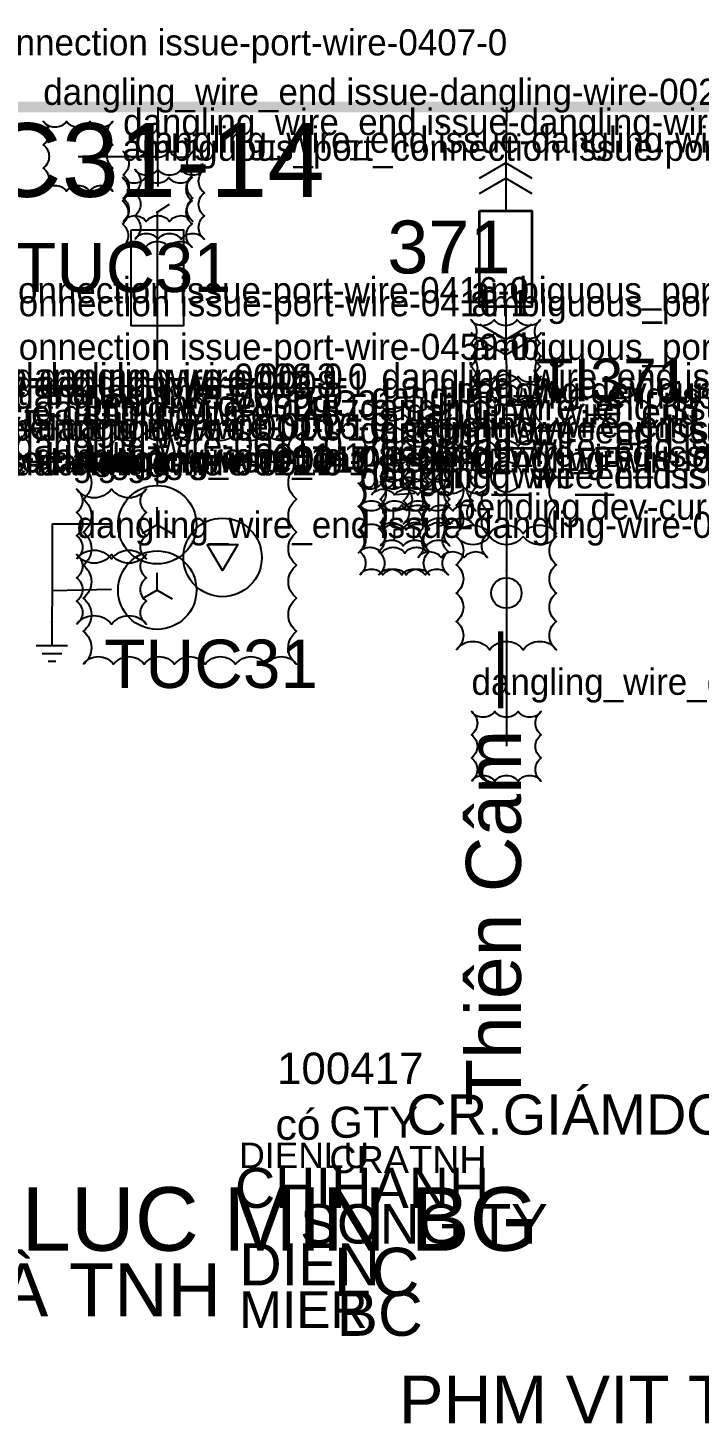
# Model space of a CAD drawing. Header units: millimetres. Extents: x -258 to 330, y 6 to 205.
# Drawn here: x 81.6 to 120.1, y 5.9 to 85.9 of the extents above; entities that cross this region are included whole.
import ezdxf

# ---------------------------------------------------------------- set-up
doc = ezdxf.new("R2010")
doc.units = ezdxf.units.MM
doc.layers.add('AI_REVIEW', color=2, linetype='Continuous')
doc.layers.add('TEXT', color=7, linetype='Continuous')
for name, color, linetype, lineweight in [('BUSBAR_35KV', 30, 'Continuous', 50), ('GROUND', 3, 'Continuous', 25), ('MV_35KV', 30, 'Continuous', 25), ('SLD_OTHER', 7, 'Continuous', 25)]:
    doc.layers.add(name, color=color, linetype=linetype, lineweight=lineweight)
doc.layers.add('SYM_PORTS', color=8, linetype='Continuous', plot=False)
doc.styles.add('SLD_TEXT', font='arial.ttf')

# ---------------------------------------------------------------- blocks, each defined once
blk = doc.blocks.new('SYM_DRAWOUT_BREAKER')
at = {"lineweight": 25}
for points in [[(-1.5, 4.625), (0, 5.5), (1.5, 4.625)], [(0, 5.5), (0, 2.75)], [(-1.5, 3.75), (0, 4.625), (1.5, 3.75)], [(0, -2.75), (0, -5.5)], [(-1.5, -3.75), (0, -4.625), (1.5, -3.75)], [(-1.5, -4.625), (0, -5.5), (1.5, -4.625)]]:
    blk.add_lwpolyline(points, dxfattribs=at)
at = {"lineweight": 35}
blk.add_lwpolyline([(-1.5, 2.75), (1.5, 2.75), (1.5, -2.75), (-1.5, -2.75)], close=True, dxfattribs=at)
at = {"layer": 'SYM_PORTS'}
for p in [(0, 5.5), (0, -5.5)]:
    blk.add_point(p, dxfattribs=at)
blk.add_attdef('DEVICE_CODE', (2.5, 2.5), '', height=2)
at = {"flags": 1}
blk.add_attdef('RATING', (2.5, -0.5), '', height=2, dxfattribs=at)
blk = doc.blocks.new('SYM_FUSE_DISCONNECTOR')
at = {"lineweight": 25}
blk.add_lwpolyline([(0, 3.75), (0, -3.75)], dxfattribs=at)
blk.add_lwpolyline([(-1.5, 2.75), (1.5, 2.75), (1.5, -2.75), (-1.5, -2.75)], close=True, dxfattribs=at)
at = {"layer": 'SYM_PORTS'}
for p in [(0, 3.75), (0, -3.75)]:
    blk.add_point(p, dxfattribs=at)
blk.add_attdef('DEVICE_CODE', (2.5, 0.75), '', height=2)
at = {"flags": 1}
blk.add_attdef('RATING', (2.5, -2.25), '', height=2, dxfattribs=at)
blk = doc.blocks.new('SYM_CURRENT_TRANSFORMER')
at = {"lineweight": 25}
blk.add_lwpolyline([(0, 1.25), (0, -1.25)], dxfattribs=at)
blk.add_circle((0, 0), 0.875, dxfattribs=at)
at = {"layer": 'SYM_PORTS'}
for p in [(0, 1.25), (0, -1.25)]:
    blk.add_point(p, dxfattribs=at)
blk.add_attdef('DEVICE_CODE', (1.875, -1.75), '', height=2)
at = {"flags": 1}
blk.add_attdef('RATIO', (1.875, -4.75), '', height=2, dxfattribs=at)
blk = doc.blocks.new('SYM_VOLTAGE_TRANSFORMER')
at = {"lineweight": 25}
for points in [[(0, 4.625), (0, 3.625)], [(0, 1.375), (0, 2.375)], [(0, 1.375), (-0.8625, 0.875)], [(0, 1.375), (0.8625, 0.875)], [(0, -2.375), (0, -1.375)], [(0, -2.375), (-0.8625, -2.875)], [(0, -2.375), (0.8625, -2.875)]]:
    blk.add_lwpolyline(points, dxfattribs=at)
blk.add_lwpolyline([(2.875, 0.25), (4.625, 0.25), (3.75, -1.25)], close=True, dxfattribs=at)
for centre in [(0, 1.375), (3.75, -0.5), (0, -2.375)]:
    blk.add_circle(centre, 2.25, dxfattribs=at)
at = {"layer": 'SYM_PORTS'}
blk.add_point((0, 4.625), dxfattribs=at)
blk.add_attdef('DEVICE_CODE', (7, 1.625), '', height=2)
at = {"flags": 1}
blk.add_attdef('RATIO', (7, -1.375), '', height=2, dxfattribs=at)
blk = doc.blocks.new('SYM_GROUND_SYMBOL')
at = {"lineweight": 25}
for points in [[(0, 1.25), (0, -0.25)], [(-1, -0.25), (1, -0.25)], [(-0.625, -0.75), (0.625, -0.75)], [(-0.25, -1.25), (0.25, -1.25)]]:
    blk.add_lwpolyline(points, dxfattribs=at)
at = {"layer": 'SYM_PORTS'}
blk.add_point((0, 1.25), dxfattribs=at)

msp = doc.modelspace()

# ---------------------------------------------------------------- linework, layer by layer
at = {"layer": 'AI_REVIEW'}
for points in [[(82.476, 76.561, -0.5), (83.809, 76.561, -0.5), (85.143, 76.561, -0.5), (86.476, 76.561, -0.5), (86.476, 77.894, -0.5), (86.476, 79.228, -0.5), (86.476, 80.561, -0.5), (85.143, 80.561, -0.5), (83.809, 80.561, -0.5), (82.476, 80.561, -0.5), (82.476, 79.228, -0.5), (82.476, 77.894, -0.5)], [(87.058, 74.832, -0.5), (88.391, 74.832, -0.5), (89.725, 74.832, -0.5), (91.058, 74.832, -0.5), (91.058, 76.166, -0.5), (91.058, 77.499, -0.5), (91.058, 78.832, -0.5), (89.725, 78.832, -0.5), (88.391, 78.832, -0.5), (87.058, 78.832, -0.5), (87.058, 77.499, -0.5), (87.058, 76.166, -0.5)], [(87.725, 73.812, -0.5), (89.058, 73.812, -0.5), (90.391, 73.812, -0.5), (91.725, 73.812, -0.5), (91.725, 75.145, -0.5), (91.725, 76.479, -0.5), (91.725, 77.812, -0.5), (90.391, 77.812, -0.5), (89.058, 77.812, -0.5), (87.725, 77.812, -0.5), (87.725, 76.479, -0.5), (87.725, 75.145, -0.5)], [(87.016, 73.354, -0.5), (88.35, 73.354, -0.5), (89.683, 73.354, -0.5), (91.016, 73.354, -0.5), (91.016, 74.688, -0.5), (91.016, 76.021, -0.5), (91.016, 77.354, -0.5), (89.683, 77.354, -0.5), (88.35, 77.354, -0.5), (87.016, 77.354, -0.5), (87.016, 76.021, -0.5), (87.016, 74.688, -0.5)], [(107.011, 65.188, -0.5), (108.344, 65.188, -0.5), (109.677, 65.188, -0.5), (111.011, 65.188, -0.5), (111.011, 66.521, -0.5), (111.011, 67.854, -0.5), (111.011, 69.188, -0.5), (109.677, 69.188, -0.5), (108.344, 69.188, -0.5), (107.011, 69.188, -0.5), (107.011, 67.854, -0.5), (107.011, 66.521, -0.5)], [(107.052, 64.44, -0.5), (108.386, 64.44, -0.5), (109.719, 64.44, -0.5), (111.052, 64.44, -0.5), (111.052, 65.773, -0.5), (111.052, 67.106, -0.5), (111.052, 68.44, -0.5), (109.719, 68.44, -0.5), (108.386, 68.44, -0.5), (107.052, 68.44, -0.5), (107.052, 67.106, -0.5), (107.052, 65.773, -0.5)], [(107.052, 61.94, -0.5), (108.386, 61.94, -0.5), (109.719, 61.94, -0.5), (111.052, 61.94, -0.5), (111.052, 63.274, -0.5), (111.052, 64.607, -0.5), (111.052, 65.94, -0.5), (109.719, 65.94, -0.5), (108.386, 65.94, -0.5), (107.052, 65.94, -0.5), (107.052, 64.607, -0.5), (107.052, 63.274, -0.5)], [(101.887, 60.232, -0.5), (103.221, 60.232, -0.5), (104.554, 60.232, -0.5), (105.887, 60.232, -0.5), (105.887, 61.566, -0.5), (105.887, 62.899, -0.5), (105.887, 64.232, -0.5), (104.554, 64.232, -0.5), (103.221, 64.232, -0.5), (101.887, 64.232, -0.5), (101.887, 62.899, -0.5), (101.887, 61.566, -0.5)], [(101.887, 59.733, -0.5), (103.221, 59.733, -0.5), (104.554, 59.733, -0.5), (105.887, 59.733, -0.5), (105.887, 61.066, -0.5), (105.887, 62.399, -0.5), (105.887, 63.733, -0.5), (104.554, 63.733, -0.5), (103.221, 63.733, -0.5), (101.887, 63.733, -0.5), (101.887, 62.399, -0.5), (101.887, 61.066, -0.5)], [(106.178, 56.941, -0.5), (108.094, 56.941, -0.5), (110.011, 56.941, -0.5), (111.928, 56.941, -0.5), (111.928, 58.566, -0.5), (111.928, 60.191, -0.5), (111.928, 61.816, -0.5), (111.928, 63.441, -0.5), (110.011, 63.441, -0.5), (108.094, 63.441, -0.5), (106.178, 63.441, -0.5), (106.178, 61.816, -0.5), (106.178, 60.191, -0.5), (106.178, 58.566, -0.5)], [(84.766, 49.443, -0.5), (86.516, 49.443, -0.5), (88.266, 49.443, -0.5), (90.016, 49.443, -0.5), (91.766, 49.443, -0.5), (93.516, 49.443, -0.5), (95.266, 49.443, -0.5), (97.016, 49.443, -0.5), (97.016, 51.336, -0.5), (97.016, 53.229, -0.5), (97.016, 55.121, -0.5), (97.016, 57.014, -0.5), (97.016, 58.907, -0.5), (97.016, 60.8, -0.5), (97.016, 62.693, -0.5), (95.266, 62.693, -0.5), (93.516, 62.693, -0.5), (91.766, 62.693, -0.5), (90.016, 62.693, -0.5), (88.266, 62.693, -0.5), (86.516, 62.693, -0.5), (84.766, 62.693, -0.5), (84.766, 60.8, -0.5), (84.766, 58.907, -0.5), (84.766, 57.014, -0.5), (84.766, 55.121, -0.5), (84.766, 53.229, -0.5), (84.766, 51.336, -0.5)], [(100.638, 58.483, -0.5), (101.971, 58.483, -0.5), (103.304, 58.483, -0.5), (104.638, 58.483, -0.5), (104.638, 59.816, -0.5), (104.638, 61.15, -0.5), (104.638, 62.483, -0.5), (103.304, 62.483, -0.5), (101.971, 62.483, -0.5), (100.638, 62.483, -0.5), (100.638, 61.15, -0.5), (100.638, 59.816, -0.5)], [(101.304, 59.149, -0.5), (102.637, 59.149, -0.5), (103.971, 59.149, -0.5), (105.304, 59.149, -0.5), (105.304, 60.483, -0.5), (105.304, 61.816, -0.5), (105.304, 63.149, -0.5), (103.971, 63.149, -0.5), (102.637, 63.149, -0.5), (101.304, 63.149, -0.5), (101.304, 61.816, -0.5), (101.304, 60.483, -0.5)], [(103.303, 58.233, -0.5), (104.637, 58.233, -0.5), (105.97, 58.233, -0.5), (107.303, 58.233, -0.5), (107.303, 59.566, -0.5), (107.303, 60.9, -0.5), (107.303, 62.233, -0.5), (105.97, 62.233, -0.5), (104.637, 62.233, -0.5), (103.303, 62.233, -0.5), (103.303, 60.9, -0.5), (103.303, 59.566, -0.5)], [(100.638, 57.15, -0.5), (101.971, 57.15, -0.5), (103.304, 57.15, -0.5), (104.638, 57.15, -0.5), (104.638, 58.483, -0.5), (104.638, 59.817, -0.5), (104.638, 61.15, -0.5), (103.304, 61.15, -0.5), (101.971, 61.15, -0.5), (100.638, 61.15, -0.5), (100.638, 59.817, -0.5), (100.638, 58.483, -0.5)], [(101.804, 57.233, -0.5), (103.137, 57.233, -0.5), (104.471, 57.233, -0.5), (105.804, 57.233, -0.5), (105.804, 58.567, -0.5), (105.804, 59.9, -0.5), (105.804, 61.233, -0.5), (104.471, 61.233, -0.5), (103.137, 61.233, -0.5), (101.804, 61.233, -0.5), (101.804, 59.9, -0.5), (101.804, 58.567, -0.5)], [(103.137, 57.483, -0.5), (104.47, 57.483, -0.5), (105.804, 57.483, -0.5), (107.137, 57.483, -0.5), (107.137, 58.816, -0.5), (107.137, 60.15, -0.5), (107.137, 61.483, -0.5), (105.804, 61.483, -0.5), (104.47, 61.483, -0.5), (103.137, 61.483, -0.5), (103.137, 60.15, -0.5), (103.137, 58.816, -0.5)], [(101.804, 56.233, -0.5), (103.137, 56.233, -0.5), (104.471, 56.233, -0.5), (105.804, 56.233, -0.5), (105.804, 57.567, -0.5), (105.804, 58.9, -0.5), (105.804, 60.233, -0.5), (104.471, 60.233, -0.5), (103.137, 60.233, -0.5), (101.804, 60.233, -0.5), (101.804, 58.9, -0.5), (101.804, 57.567, -0.5)], [(84.392, 55.484, -0.5), (86.392, 55.484, -0.5), (88.392, 55.484, -0.5), (88.392, 56.817, -0.5), (88.392, 58.15, -0.5), (88.392, 59.484, -0.5), (86.392, 59.484, -0.5), (84.392, 59.484, -0.5), (84.392, 58.15, -0.5), (84.392, 56.817, -0.5)], [(100.554, 55.817, -0.5), (101.888, 55.817, -0.5), (103.221, 55.817, -0.5), (104.554, 55.817, -0.5), (104.554, 57.15, -0.5), (104.554, 58.484, -0.5), (104.554, 59.817, -0.5), (103.221, 59.817, -0.5), (101.888, 59.817, -0.5), (100.554, 59.817, -0.5), (100.554, 58.484, -0.5), (100.554, 57.15, -0.5)], [(103.97, 55.567, -0.5), (105.303, 55.567, -0.5), (106.637, 55.567, -0.5), (107.97, 55.567, -0.5), (107.97, 56.9, -0.5), (107.97, 58.234, -0.5), (107.97, 59.567, -0.5), (106.637, 59.567, -0.5), (105.303, 59.567, -0.5), (103.97, 59.567, -0.5), (103.97, 58.234, -0.5), (103.97, 56.9, -0.5)], [(100.638, 54.567, -0.5), (101.971, 54.567, -0.5), (103.304, 54.567, -0.5), (104.638, 54.567, -0.5), (104.638, 55.901, -0.5), (104.638, 57.234, -0.5), (104.638, 58.567, -0.5), (103.304, 58.567, -0.5), (101.971, 58.567, -0.5), (100.638, 58.567, -0.5), (100.638, 57.234, -0.5), (100.638, 55.901, -0.5)], [(101.721, 54.567, -0.5), (103.054, 54.567, -0.5), (104.387, 54.567, -0.5), (105.721, 54.567, -0.5), (105.721, 55.901, -0.5), (105.721, 57.234, -0.5), (105.721, 58.567, -0.5), (104.387, 58.567, -0.5), (103.054, 58.567, -0.5), (101.721, 58.567, -0.5), (101.721, 57.234, -0.5), (101.721, 55.901, -0.5)], [(106.178, 50.276, -0.5), (108.094, 50.276, -0.5), (110.011, 50.276, -0.5), (111.928, 50.276, -0.5), (111.928, 51.901, -0.5), (111.928, 53.526, -0.5), (111.928, 55.151, -0.5), (111.928, 56.776, -0.5), (110.011, 56.776, -0.5), (108.094, 56.776, -0.5), (106.178, 56.776, -0.5), (106.178, 55.151, -0.5), (106.178, 53.526, -0.5), (106.178, 51.901, -0.5)], [(84.392, 51.735, -0.5), (86.392, 51.735, -0.5), (88.392, 51.735, -0.5), (88.392, 53.068, -0.5), (88.392, 54.401, -0.5), (88.392, 55.735, -0.5), (86.392, 55.735, -0.5), (84.392, 55.735, -0.5), (84.392, 54.401, -0.5), (84.392, 53.068, -0.5)], [(107.052, 42.737, -0.5), (108.386, 42.737, -0.5), (109.719, 42.737, -0.5), (111.052, 42.737, -0.5), (111.052, 44.071, -0.5), (111.052, 45.404, -0.5), (111.052, 46.737, -0.5), (109.719, 46.737, -0.5), (108.386, 46.737, -0.5), (107.052, 46.737, -0.5), (107.052, 45.404, -0.5), (107.052, 44.071, -0.5)]]:
    msp.add_lwpolyline(points, format="xyb", close=True, dxfattribs=at)
at = {"layer": 'BUSBAR_35KV', "const_width": 0.621}
msp.add_lwpolyline([(65.648, 81.388), (217.355, 81.388)], dxfattribs=at)
at = {"layer": 'GROUND'}
for points in [[(86.392, 57.484), (82.997, 57.484), (82.997, 53.651)], [(82.997, 53.651), (82.976, 51.86)], [(86.392, 53.735), (82.997, 53.651)]]:
    msp.add_lwpolyline(points, dxfattribs=at)
at = {"layer": 'MV_35KV'}
for points in [[(89.058, 81.388), (89.037, 78.561)], [(109.052, 81.388), (109.011, 78.188)], [(84.476, 78.561), (89.037, 78.561)], [(89.037, 78.561), (89.058, 76.832)], [(89.016, 75.354), (89.725, 75.812)], [(89.016, 67.855), (89.016, 60.693)], [(109.011, 67.188), (109.052, 66.44)], [(109.052, 63.94), (109.052, 62.982)], [(105.303, 60.233), (105.303, 62.982), (109.052, 62.982)], [(109.052, 62.982), (109.052, 61.441)], [(109.052, 58.942), (109.052, 54.776)], [(109.052, 52.277), (109.052, 44.737)]]:
    msp.add_lwpolyline(points, dxfattribs=at)
at = {"layer": 'SLD_OTHER'}
for points in [[(103.887, 62.232), (103.137, 62.232), (103.027, 61.733), (103.887, 61.733)], [(103.304, 61.149), (102.582, 61.149), (102.638, 60.483)], [(105.137, 59.483), (105.137, 57.359), (105.97, 57.567)], [(103.804, 59.233), (102.638, 59.15)], [(103.804, 58.233), (102.554, 58.4), (102.554, 57.817)], [(102.638, 56.567), (102.638, 57.15), (103.721, 57.296), (103.721, 56.567)]]:
    msp.add_lwpolyline(points, dxfattribs=at)

# ---------------------------------------------------------------- block references
at = {"layer": 'GROUND', "xscale": 0.900011588382326, "yscale": 0.900011588382326}
msp.add_blockref('SYM_GROUND_SYMBOL', (82.976, 50.736), dxfattribs=at)
at = {"layer": 'MV_35KV'}
ref = msp.add_blockref('SYM_DRAWOUT_BREAKER', (109.011, 72.688), dxfattribs=dict(at, xscale=0.999983254745884, yscale=0.999983254745884))
ref.add_attrib('DEVICE_CODE', '371', (102.221, 71.851), dxfattribs={"layer": 'TEXT', "height": 3.0312, "style": 'SLD_TEXT'})
ref = msp.add_blockref('SYM_FUSE_DISCONNECTOR', (89.016, 71.605), dxfattribs=dict(at, xscale=0.999983254745884, yscale=0.999983254745884))
ref.add_attrib('DEVICE_CODE', 'CCTUC31', (75.145, 70.784), dxfattribs={"layer": 'TEXT', "height": 2.8143, "style": 'SLD_TEXT'})
ref = msp.add_blockref('SYM_CURRENT_TRANSFORMER', (109.052, 65.19), dxfattribs=dict(at, xscale=0.999983254745884, yscale=0.999983254745884))
ref.add_attrib('DEVICE_CODE', 'TI371', (110.802, 64.511), dxfattribs={"layer": 'TEXT', "height": 2.4602, "style": 'SLD_TEXT'})
at = {"layer": 'MV_35KV', "xscale": 0.999983254745884, "yscale": 0.999983254745884}
for p in [(109.052, 60.191), (109.052, 53.526)]:
    msp.add_blockref('SYM_CURRENT_TRANSFORMER', p, dxfattribs=at)
at = {"layer": 'MV_35KV'}
ref = msp.add_blockref('SYM_VOLTAGE_TRANSFORMER', (89.016, 56.067), dxfattribs=dict(at, xscale=0.999983254745884, yscale=0.999983254745884))
ref.add_attrib('DEVICE_CODE', 'TUC31', (85.976, 48.084), dxfattribs={"layer": 'TEXT', "height": 2.7716, "style": 'SLD_TEXT'})

# ---------------------------------------------------------------- texts
at = {"layer": 'AI_REVIEW', "char_height": 1.5, "attachment_point": 7}
for s, insert in [('ambiguous_port_connection issue-port-wire-0407-0', (63.274, 83.894)), ('dangling_wire_end issue-dangling-wire-0022-0', (82.476, 81.061)), ('dangling_wire_end issue-dangling-wire-0028-1', (87.058, 79.332)), ('dangling_wire_end issue-dangling-wire-0026-1', (87.725, 78.312)), ('ambiguous_port_connection issue-port-wire-0026-0', (87.016, 77.854)), ('ambiguous_port_connection issue-port-wire-0416-0', (64.523, 69.688)), ('ambiguous_port_connection issue-port-wire-0417-0', (107.011, 69.688)), ('ambiguous_port_connection issue-port-wire-0416-1', (64.564, 68.94)), ('ambiguous_port_connection issue-port-wire-0417-1', (107.052, 68.94)), ('ambiguous_port_connection issue-port-wire-0459-0', (64.564, 66.44)), ('ambiguous_port_connection issue-port-wire-0462-0', (107.052, 66.44)), ('dangling_wire_end issue-dangling-wire-0008-0', (58.066, 64.732)), ('dangling_wire_end issue-dangling-wire-0013-0', (59.483, 64.732)), ('dangling_wire_end issue-dangling-wire-0057-0', (101.887, 64.732)), ('dangling_wire_end issue-dangling-wire-0013-1', (58.066, 64.316)), ('dangling_wire_end issue-dangling-wire-0009-0', (58.066, 63.649)), ('dangling_wire_end issue-dangling-wire-0008-1', (59.483, 64.316)), ('pending dev-current_transformer-7', (63.69, 63.858)), ('dangling_wire_end issue-dangling-wire-0050-0', (101.304, 63.649)), ('dangling_wire_end issue-dangling-wire-0057-1', (101.887, 64.233)), ('pending dev-current_transformer-5', (106.178, 63.941)), ('dangling_wire_end issue-dangling-wire-0009-1', (59.233, 62.9)), ('pending dev-TUC31', (84.766, 63.193)), ('dangling_wire_end issue-dangling-wire-0050-1', (100.638, 62.983)), ('dangling_wire_end issue-dangling-wire-0457-0', (60.816, 62.65)), ('dangling_wire_end issue-dangling-wire-0460-0', (103.303, 62.733)), ('dangling_wire_end issue-dangling-wire-0010-0', (58.066, 61.817)), ('dangling_wire_end issue-dangling-wire-0010-1', (59.399, 61.817)), ('dangling_wire_end issue-dangling-wire-0016-0', (60.732, 61.9)), ('dangling_wire_end issue-dangling-wire-0054-1', (100.638, 61.65)), ('dangling_wire_end issue-dangling-wire-0054-0', (101.804, 61.733)), ('dangling_wire_end issue-dangling-wire-0059-0', (103.137, 61.983)), ('dangling_wire_end issue-dangling-wire-0011-0', (58.066, 60.817)), ('dangling_wire_end issue-dangling-wire-0055-0', (101.804, 60.733)), ('dangling_wire_end issue-dangling-wire-0012-0', (58.066, 59.817)), ('dangling_wire_end issue-dangling-wire-0011-1', (59.233, 60.15)), ('dangling_wire_end issue-dangling-wire-0012-1', (59.483, 59.817)), ('dangling_wire_end issue-dangling-wire-0014-0', (60.232, 59.984)), ('dangling_wire_end issue-dangling-wire-0017-0', (61.565, 59.984)), ('dangling_wire_end issue-dangling-wire-0023-0', (84.392, 59.984)), ('dangling_wire_end issue-dangling-wire-0055-1', (100.554, 60.317)), ('dangling_wire_end issue-dangling-wire-0059-1', (103.97, 60.067)), ('dangling_wire_end issue-dangling-wire-0049-0', (100.638, 59.067)), ('dangling_wire_end issue-dangling-wire-0049-1', (101.721, 59.067)), ('pending dev-current_transformer-11', (106.178, 57.276)), ('dangling_wire_end issue-dangling-wire-0024-0', (84.392, 56.235)), ('dangling_wire_end issue-dangling-wire-0067-1', (107.052, 47.237))]:
    msp.add_mtext(s, dxfattribs=dict(at, insert=insert))
at = {"layer": 'TEXT', "attachment_point": 7, "style": 'SLD_TEXT'}
for s, insert, char_height in [('TUC31-14', (71.396, 76.181), 4.2256), ('100417', (95.889, 25.347), 1.804), ('CR.GIÁMDOC', (103.304, 22.443), 2.3017), ('có', (95.806, 22.152), 1.748), ('GTY', (98.889, 22.27), 1.7764), ('DIENLU', (93.723, 20.539), 1.455), ('CRATNH', (98.889, 20.249), 1.5518), ('TNG CÔNG TY ĐIN LUC MIN BG', (34.324, 15.766), 3.64105), ('CHIHANH', (93.474, 18.244), 2.2946), ('SONG TY', (97.222, 16.197), 2.2599), ('DIEN', (93.723, 13.83), 2.4151), ('LC', (99.139, 13.189), 2.76), ('CÔNG TY ĐN LƯC HÀ TNH', (38.739, 12.015), 3.04397), ('MIER', (93.723, 11.388), 2.1084), ('BC', (99.305, 10.902), 2.5513), ('PHM VIT THNG', (102.888, 5.879), 2.73895)]:
    msp.add_mtext(s, dxfattribs=dict(at, insert=insert, char_height=char_height))
at = {"layer": 'TEXT', "insert": (109.931, 24.114), "char_height": 3.15797, "attachment_point": 7, "rotation": 90, "style": 'SLD_TEXT'}
msp.add_mtext('Thiên Câm —', dxfattribs=at)

doc.saveas('drawing.dxf')
